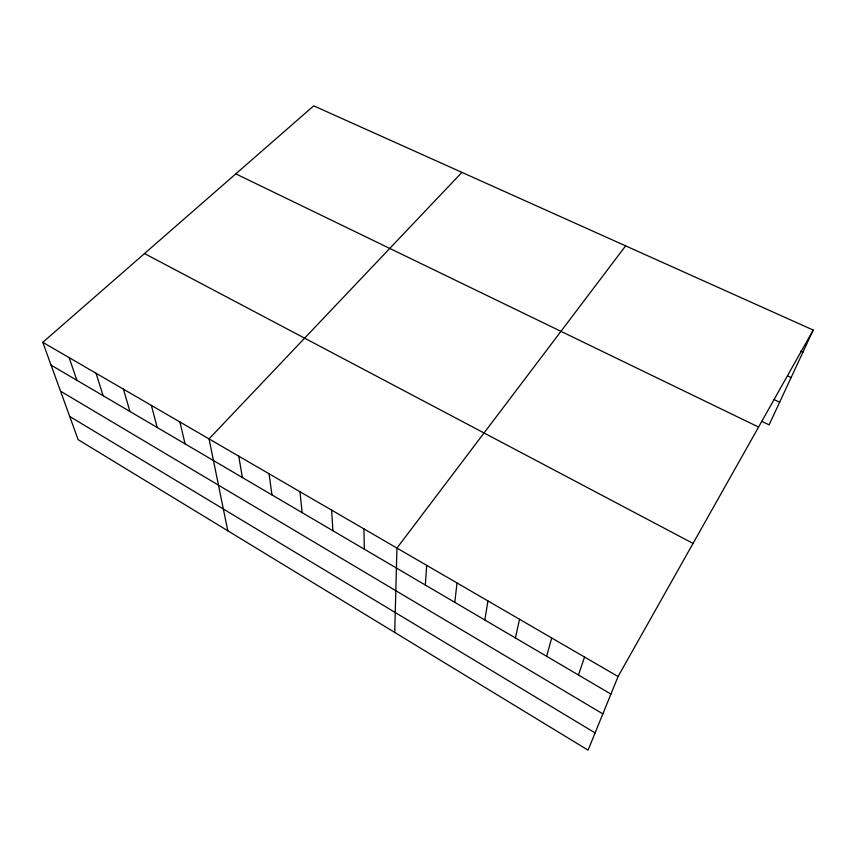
<?xml version="1.0" encoding="UTF-8"?>
<svg xmlns="http://www.w3.org/2000/svg" width="856" height="856" viewBox="0 0 856 856"><rect width="100%" height="100%" fill="white"/><g stroke="black" fill="none" stroke-linecap="round" stroke-linejoin="round"><path stroke-width="1.28" d="M394.723 632.423L396.949 548.065L625.629 245.865M425.325 585.033L426.695 565.345M454.793 602.335L457.029 582.968M484.817 619.979L487.963 600.944M515.419 637.966L519.517 619.273M546.631 656.306L551.703 637.966M578.463 674.999L584.552 657.055M813.2 330.074L618.075 676.529L588.072 750.156L78.131 439.663L42.8 342.325L313.735 105.844L813.2 330.074L769.105 424.865L761.979 421.43M461.93 172.377L209.025 438.893L227.803 530.795M800.52 351.12L802.907 352.212M787.509 375.859L791.126 377.539M773.813 399.431L779.656 402.202M235.817 173.854L758.577 427.069M144.504 253.558L693.039 543.41M42.8 342.325L618.075 676.529M51.082 365.138L610.917 694.077M60.53 391.171L602.849 713.883M69.721 416.465L595.102 732.907M69.154 357.637L76.858 380.289M96.032 373.248L103.137 395.718M123.446 389.17L129.909 411.458M151.394 405.412L157.215 427.497M179.921 421.987L185.056 443.857M238.728 456.152L242.409 477.552M269.051 473.764L271.962 494.918M300.017 491.751L302.115 512.637M331.636 510.123L332.898 530.72M363.939 528.89L364.324 549.188"/></g></svg>
